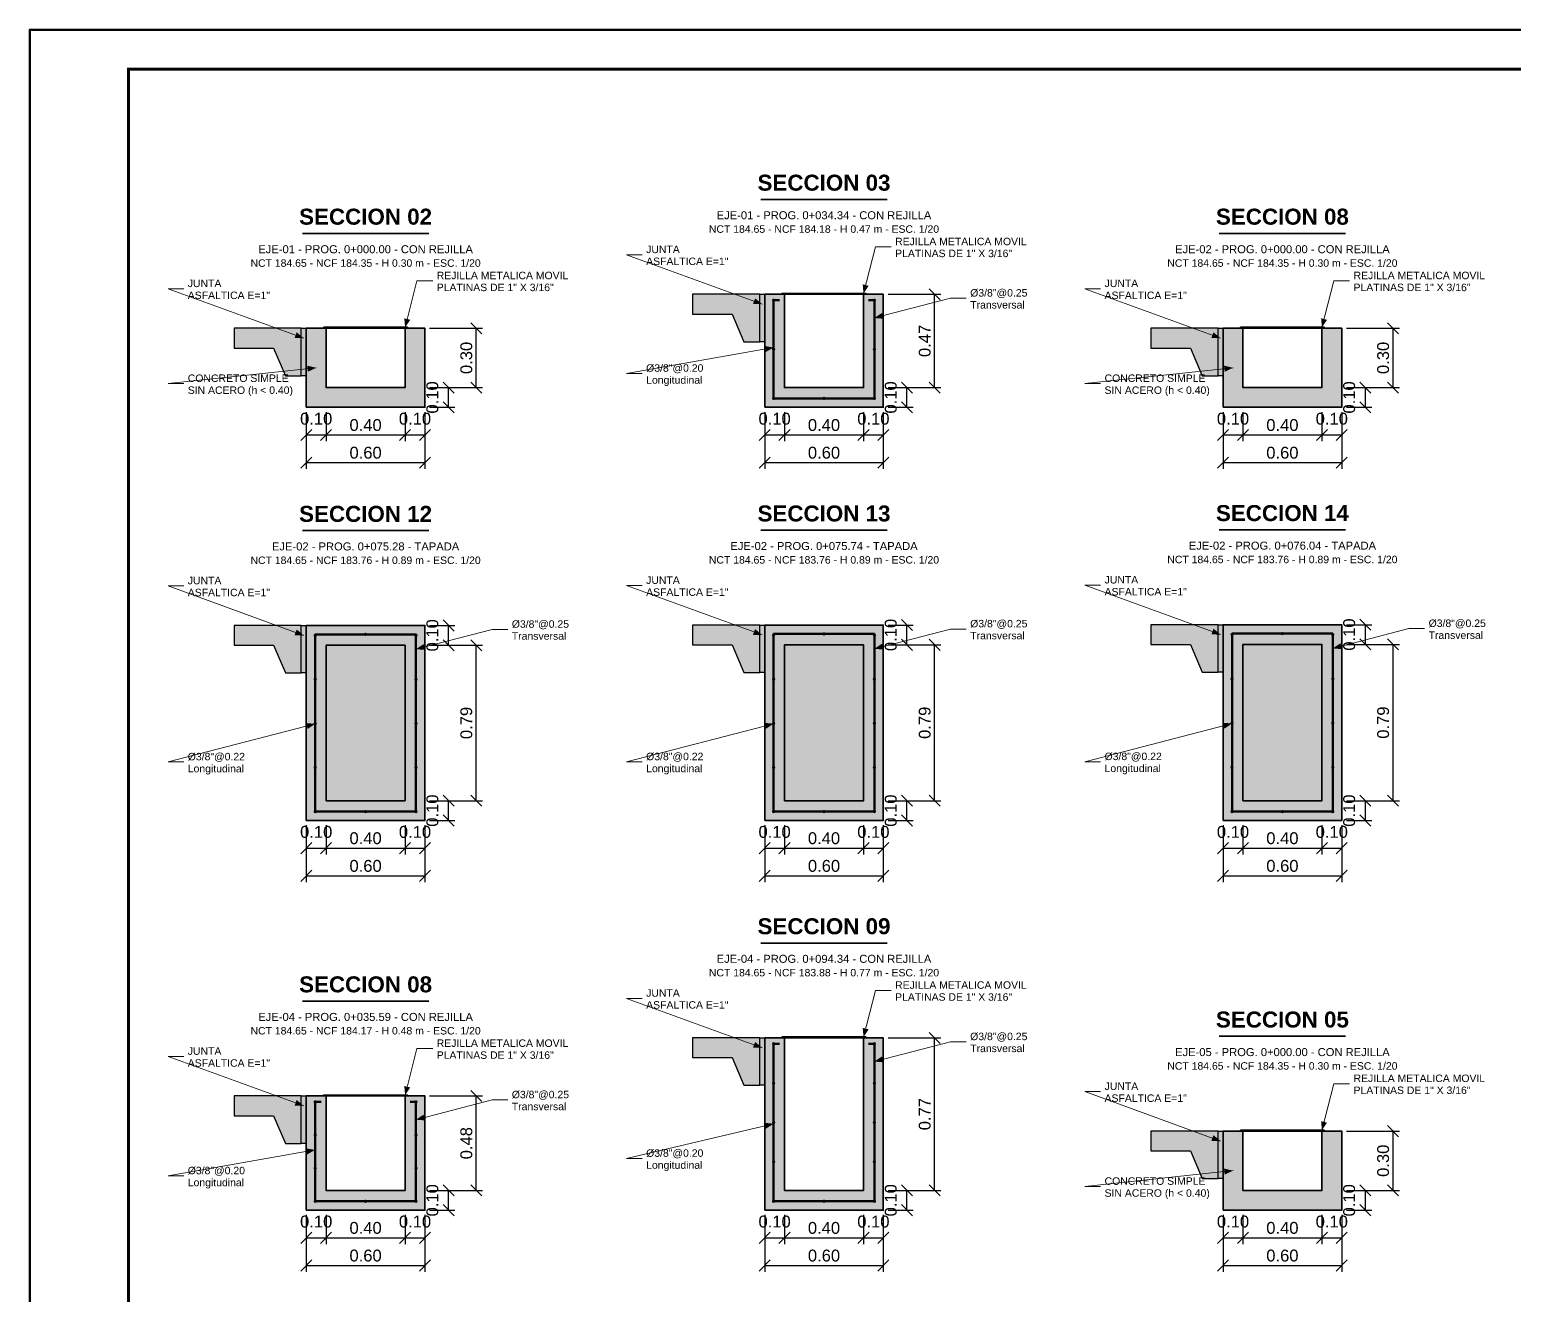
# Model space of a CAD drawing. Header units: metres. Extents: x 354768 to 355417, y 9249536 to 9250102.
# Drawn here: x 355336.16 to 355343.67, y 9249541.48 to 9249547.88 of the extents above; entities that cross this region are included whole.
import ezdxf
from ezdxf.enums import TextEntityAlignment as Align

# ---------------------------------------------------------------- set-up
doc = ezdxf.new("R2010")
doc.units = ezdxf.units.M
doc.header["$LTSCALE"] = 0.25
doc.layers.add('CONCRETO-ACHURADO', color=8, linetype='CONTINUOUS', true_color=0xe2e2e2)
for name, color, linetype, lineweight in [('COTAS', 94, 'CONTINUOUS', 18), ('LLAMADAS', 30, 'CONTINUOUS', 18), ('MARCO', 7, 'CONTINUOUS', 50), ('SEC-ABIERTA', 5, 'CONTINUOUS', 35), ('SEC-ACERO', 6, 'CONTINUOUS', 50), ('SEC-PISO', 8, 'CONTINUOUS', 25), ('SEC-REJILLA', 1, 'CONTINUOUS', 35), ('SEC-TAPADA', 3, 'CONTINUOUS', 35), ('TITULOS', 160, 'CONTINUOUS', 35)]:
    doc.layers.add(name, color=color, linetype=linetype, lineweight=lineweight)
for name, color, linetype in [('SEC-ACERO-LONG', 5, 'CONTINUOUS'), ('SEC-HUECO', 7, 'Continuous'), ('SEC-JUNTA', 8, 'CONTINUOUS'), ('TEXTOS', 7, 'CONTINUOUS')]:
    doc.layers.add(name, color=color, linetype=linetype)
doc.styles.get("Standard").update_dxf_attribs({"font": 'arial.ttf'})
doc.styles.add('TITULOS', font='arialbd.ttf')
doc.dimstyles.new('COT-20', dxfattribs={"dimscale": 0.02, "dimtxt": 3, "dimasz": 2.2, "dimexe": 1.6, "dimexo": 1.2, "dimgap": 1, "dimtad": 1, "dimzin": 0, "dimdsep": 46, "dimtxsty": 'Standard', "dimtsz": 1.4, "dimcen": 2.5, "dimclrd": 256, "dimclre": 256, "dimclrt": 7, "dimazin": 3, "dimtfac": 1, "dimtmove": 0, "dimatfit": 3})

msp = doc.modelspace()

# ---------------------------------------------------------------- hatches: boundary and pattern name
at = {"layer": 'CONCRETO-ACHURADO', "true_color": 0xe2e2e2}
h = msp.add_hatch(color=7, dxfattribs=at)
h.dxf.hatch_style = 1
h.paths.add_polyline_path([(355339.8496, 9249546.541), (355339.5096, 9249546.541), (355339.5096, 9249546.441), (355339.7096, 9249546.441), (355339.7696, 9249546.301), (355339.8496, 9249546.301)])
h = msp.add_hatch(color=7, dxfattribs=at)
h.dxf.hatch_style = 1
h.paths.add_polyline_path([(355339.875, 9249545.969), (355340.475, 9249545.969), (355340.475, 9249546.541), (355340.375, 9249546.541), (355340.375, 9249546.069), (355339.975, 9249546.069), (355339.975, 9249546.541), (355339.875, 9249546.541)])
h = msp.add_hatch(color=7, dxfattribs=at)
h.dxf.hatch_style = 1
h.paths.add_polyline_path([(355337.5296, 9249546.369), (355337.1896, 9249546.369), (355337.1896, 9249546.269), (355337.3896, 9249546.269), (355337.4496, 9249546.129), (355337.5296, 9249546.129)])
h = msp.add_hatch(color=7, dxfattribs=at)
h.dxf.hatch_style = 1
h.paths.add_polyline_path([(355337.555, 9249545.969), (355338.155, 9249545.969), (355338.155, 9249546.369), (355338.055, 9249546.369), (355338.055, 9249546.069), (355337.655, 9249546.069), (355337.655, 9249546.369), (355337.555, 9249546.369)])
h = msp.add_hatch(color=7, dxfattribs=at)
h.dxf.hatch_style = 1
h.paths.add_polyline_path([(355342.1696, 9249546.369), (355341.8296, 9249546.369), (355341.8296, 9249546.269), (355342.0296, 9249546.269), (355342.0896, 9249546.129), (355342.1696, 9249546.129)])
h = msp.add_hatch(color=7, dxfattribs=at)
h.dxf.hatch_style = 1
h.paths.add_polyline_path([(355342.195, 9249545.969), (355342.795, 9249545.969), (355342.795, 9249546.369), (355342.695, 9249546.369), (355342.695, 9249546.069), (355342.295, 9249546.069), (355342.295, 9249546.369), (355342.195, 9249546.369)])
h = msp.add_hatch(color=7, dxfattribs=at)
h.dxf.hatch_style = 1
h.paths.add_polyline_path([(355337.5296, 9249544.865), (355337.1896, 9249544.865), (355337.1896, 9249544.765), (355337.3896, 9249544.765), (355337.4496, 9249544.625), (355337.5296, 9249544.625)])
h = msp.add_hatch(color=7, dxfattribs=at)
h.dxf.hatch_style = 1
h.paths.add_polyline_path([(355337.555, 9249543.878), (355338.155, 9249543.878), (355338.155, 9249544.865), (355337.555, 9249544.865)])
h = msp.add_hatch(color=7, dxfattribs=at)
h.dxf.hatch_style = 1
h.paths.add_polyline_path([(355339.8496, 9249544.867), (355339.5096, 9249544.867), (355339.5096, 9249544.767), (355339.7096, 9249544.767), (355339.7696, 9249544.627), (355339.8496, 9249544.627)])
h = msp.add_hatch(color=7, dxfattribs=at)
h.dxf.hatch_style = 1
h.paths.add_polyline_path([(355339.875, 9249543.878), (355340.475, 9249543.878), (355340.475, 9249544.867), (355339.875, 9249544.867)])
h = msp.add_hatch(color=7, dxfattribs=at)
h.dxf.hatch_style = 1
h.paths.add_polyline_path([(355342.1696, 9249544.869), (355341.8296, 9249544.869), (355341.8296, 9249544.769), (355342.0296, 9249544.769), (355342.0896, 9249544.629), (355342.1696, 9249544.629)])
h = msp.add_hatch(color=7, dxfattribs=at)
h.dxf.hatch_style = 1
h.paths.add_polyline_path([(355342.195, 9249543.878), (355342.795, 9249543.878), (355342.795, 9249544.869), (355342.195, 9249544.869)])
h = msp.add_hatch(color=7, dxfattribs=at)
h.dxf.hatch_style = 1
h.paths.add_polyline_path([(355339.8496, 9249542.778), (355339.5096, 9249542.778), (355339.5096, 9249542.678), (355339.7096, 9249542.678), (355339.7696, 9249542.538), (355339.8496, 9249542.538)])
h = msp.add_hatch(color=7, dxfattribs=at)
h.dxf.hatch_style = 1
h.paths.add_polyline_path([(355339.875, 9249541.906), (355340.475, 9249541.906), (355340.475, 9249542.778), (355340.375, 9249542.778), (355340.375, 9249542.006), (355339.975, 9249542.006), (355339.975, 9249542.778), (355339.875, 9249542.778)])
h = msp.add_hatch(color=7, dxfattribs=at)
h.dxf.hatch_style = 1
h.paths.add_polyline_path([(355337.5296, 9249542.484), (355337.1896, 9249542.484), (355337.1896, 9249542.384), (355337.3896, 9249542.384), (355337.4496, 9249542.244), (355337.5296, 9249542.244)])
h = msp.add_hatch(color=7, dxfattribs=at)
h.dxf.hatch_style = 1
h.paths.add_polyline_path([(355337.555, 9249541.906), (355338.155, 9249541.906), (355338.155, 9249542.484), (355338.055, 9249542.484), (355338.055, 9249542.006), (355337.655, 9249542.006), (355337.655, 9249542.484), (355337.555, 9249542.484)])
h = msp.add_hatch(color=7, dxfattribs=at)
h.dxf.hatch_style = 1
h.paths.add_polyline_path([(355342.1696, 9249542.306), (355341.8296, 9249542.306), (355341.8296, 9249542.206), (355342.0296, 9249542.206), (355342.0896, 9249542.066), (355342.1696, 9249542.066)])
h = msp.add_hatch(color=7, dxfattribs=at)
h.dxf.hatch_style = 1
h.paths.add_polyline_path([(355342.195, 9249541.906), (355342.795, 9249541.906), (355342.795, 9249542.306), (355342.695, 9249542.306), (355342.695, 9249542.006), (355342.295, 9249542.006), (355342.295, 9249542.306), (355342.195, 9249542.306)])
at = {"layer": 'SEC-ACERO-LONG'}
h = msp.add_hatch(color=5, dxfattribs=at)
h.dxf.hatch_style = 1
edge = h.paths.add_edge_path()
edge.add_arc((355339.92, 9249546.511), 0.0085, 0, 360)
h = msp.add_hatch(color=5, dxfattribs=at)
h.dxf.hatch_style = 1
edge = h.paths.add_edge_path()
edge.add_arc((355340.43, 9249546.511), 0.0085, 0, 360)
h = msp.add_hatch(color=5, dxfattribs=at)
h.dxf.hatch_style = 1
edge = h.paths.add_edge_path()
edge.add_arc((355339.92, 9249546.2625), 0.0085, 0, 360)
h = msp.add_hatch(color=5, dxfattribs=at)
h.dxf.hatch_style = 1
edge = h.paths.add_edge_path()
edge.add_arc((355340.43, 9249546.2625), 0.0085, 0, 360)
h = msp.add_hatch(color=5, dxfattribs=at)
h.dxf.hatch_style = 1
edge = h.paths.add_edge_path()
edge.add_arc((355339.92, 9249546.014), 0.0085, 0, 360)
h = msp.add_hatch(color=5, dxfattribs=at)
h.dxf.hatch_style = 1
edge = h.paths.add_edge_path()
edge.add_arc((355340.175, 9249546.014), 0.0085, 0, 360)
h = msp.add_hatch(color=5, dxfattribs=at)
h.dxf.hatch_style = 1
edge = h.paths.add_edge_path()
edge.add_arc((355340.43, 9249546.014), 0.0085, 0, 360)
h = msp.add_hatch(color=5, dxfattribs=at)
h.dxf.hatch_style = 1
edge = h.paths.add_edge_path()
edge.add_arc((355337.6, 9249544.815), 0.0085, 0, 360)
h = msp.add_hatch(color=5, dxfattribs=at)
h.dxf.hatch_style = 1
edge = h.paths.add_edge_path()
edge.add_arc((355337.855, 9249544.82), 0.0085, 0, 360)
h = msp.add_hatch(color=5, dxfattribs=at)
h.dxf.hatch_style = 1
edge = h.paths.add_edge_path()
edge.add_arc((355338.11, 9249544.815), 0.0085, 0, 360)
h = msp.add_hatch(color=5, dxfattribs=at)
h.dxf.hatch_style = 1
edge = h.paths.add_edge_path()
edge.add_arc((355339.92, 9249544.817), 0.0085, 0, 360)
h = msp.add_hatch(color=5, dxfattribs=at)
h.dxf.hatch_style = 1
edge = h.paths.add_edge_path()
edge.add_arc((355340.175, 9249544.822), 0.0085, 0, 360)
h = msp.add_hatch(color=5, dxfattribs=at)
h.dxf.hatch_style = 1
edge = h.paths.add_edge_path()
edge.add_arc((355340.43, 9249544.817), 0.0085, 0, 360)
h = msp.add_hatch(color=5, dxfattribs=at)
h.dxf.hatch_style = 1
edge = h.paths.add_edge_path()
edge.add_arc((355342.24, 9249544.819), 0.0085, 0, 360)
h = msp.add_hatch(color=5, dxfattribs=at)
h.dxf.hatch_style = 1
edge = h.paths.add_edge_path()
edge.add_arc((355342.495, 9249544.824), 0.0085, 0, 360)
h = msp.add_hatch(color=5, dxfattribs=at)
h.dxf.hatch_style = 1
edge = h.paths.add_edge_path()
edge.add_arc((355342.75, 9249544.819), 0.0085, 0, 360)
h = msp.add_hatch(color=5, dxfattribs=at)
h.dxf.hatch_style = 1
edge = h.paths.add_edge_path()
edge.add_arc((355337.6, 9249544.592), 0.0085, 0, 360)
h = msp.add_hatch(color=5, dxfattribs=at)
h.dxf.hatch_style = 1
edge = h.paths.add_edge_path()
edge.add_arc((355338.11, 9249544.592), 0.0085, 0, 360)
h = msp.add_hatch(color=5, dxfattribs=at)
h.dxf.hatch_style = 1
edge = h.paths.add_edge_path()
edge.add_arc((355339.92, 9249544.5935), 0.0085, 0, 360)
h = msp.add_hatch(color=5, dxfattribs=at)
h.dxf.hatch_style = 1
edge = h.paths.add_edge_path()
edge.add_arc((355340.43, 9249544.5935), 0.0085, 0, 360)
h = msp.add_hatch(color=5, dxfattribs=at)
h.dxf.hatch_style = 1
edge = h.paths.add_edge_path()
edge.add_arc((355342.24, 9249544.595), 0.0085, 0, 360)
h = msp.add_hatch(color=5, dxfattribs=at)
h.dxf.hatch_style = 1
edge = h.paths.add_edge_path()
edge.add_arc((355342.75, 9249544.595), 0.0085, 0, 360)
h = msp.add_hatch(color=5, dxfattribs=at)
h.dxf.hatch_style = 1
edge = h.paths.add_edge_path()
edge.add_arc((355337.6, 9249544.369), 0.0085, 0, 360)
h = msp.add_hatch(color=5, dxfattribs=at)
h.dxf.hatch_style = 1
edge = h.paths.add_edge_path()
edge.add_arc((355338.11, 9249544.369), 0.0085, 0, 360)
h = msp.add_hatch(color=5, dxfattribs=at)
h.dxf.hatch_style = 1
edge = h.paths.add_edge_path()
edge.add_arc((355339.92, 9249544.37), 0.0085, 0, 360)
h = msp.add_hatch(color=5, dxfattribs=at)
h.dxf.hatch_style = 1
edge = h.paths.add_edge_path()
edge.add_arc((355340.43, 9249544.37), 0.0085, 0, 360)
h = msp.add_hatch(color=5, dxfattribs=at)
h.dxf.hatch_style = 1
edge = h.paths.add_edge_path()
edge.add_arc((355342.24, 9249544.371), 0.0085, 0, 360)
h = msp.add_hatch(color=5, dxfattribs=at)
h.dxf.hatch_style = 1
edge = h.paths.add_edge_path()
edge.add_arc((355342.75, 9249544.371), 0.0085, 0, 360)
h = msp.add_hatch(color=5, dxfattribs=at)
h.dxf.hatch_style = 1
edge = h.paths.add_edge_path()
edge.add_arc((355337.6, 9249544.146), 0.0085, 0, 360)
h = msp.add_hatch(color=5, dxfattribs=at)
h.dxf.hatch_style = 1
edge = h.paths.add_edge_path()
edge.add_arc((355338.11, 9249544.146), 0.0085, 0, 360)
h = msp.add_hatch(color=5, dxfattribs=at)
h.dxf.hatch_style = 1
edge = h.paths.add_edge_path()
edge.add_arc((355339.92, 9249544.1465), 0.0085, 0, 360)
h = msp.add_hatch(color=5, dxfattribs=at)
h.dxf.hatch_style = 1
edge = h.paths.add_edge_path()
edge.add_arc((355340.43, 9249544.1465), 0.0085, 0, 360)
h = msp.add_hatch(color=5, dxfattribs=at)
h.dxf.hatch_style = 1
edge = h.paths.add_edge_path()
edge.add_arc((355342.24, 9249544.147), 0.0085, 0, 360)
h = msp.add_hatch(color=5, dxfattribs=at)
h.dxf.hatch_style = 1
edge = h.paths.add_edge_path()
edge.add_arc((355342.75, 9249544.147), 0.0085, 0, 360)
h = msp.add_hatch(color=5, dxfattribs=at)
h.dxf.hatch_style = 1
edge = h.paths.add_edge_path()
edge.add_arc((355337.6, 9249543.923), 0.0085, 0, 360)
h = msp.add_hatch(color=5, dxfattribs=at)
h.dxf.hatch_style = 1
edge = h.paths.add_edge_path()
edge.add_arc((355337.855, 9249543.923), 0.0085, 0, 360)
h = msp.add_hatch(color=5, dxfattribs=at)
h.dxf.hatch_style = 1
edge = h.paths.add_edge_path()
edge.add_arc((355338.11, 9249543.923), 0.0085, 0, 360)
h = msp.add_hatch(color=5, dxfattribs=at)
h.dxf.hatch_style = 1
edge = h.paths.add_edge_path()
edge.add_arc((355339.92, 9249543.923), 0.0085, 0, 360)
h = msp.add_hatch(color=5, dxfattribs=at)
h.dxf.hatch_style = 1
edge = h.paths.add_edge_path()
edge.add_arc((355340.175, 9249543.923), 0.0085, 0, 360)
h = msp.add_hatch(color=5, dxfattribs=at)
h.dxf.hatch_style = 1
edge = h.paths.add_edge_path()
edge.add_arc((355340.43, 9249543.923), 0.0085, 0, 360)
h = msp.add_hatch(color=5, dxfattribs=at)
h.dxf.hatch_style = 1
edge = h.paths.add_edge_path()
edge.add_arc((355342.24, 9249543.923), 0.0085, 0, 360)
h = msp.add_hatch(color=5, dxfattribs=at)
h.dxf.hatch_style = 1
edge = h.paths.add_edge_path()
edge.add_arc((355342.495, 9249543.923), 0.0085, 0, 360)
h = msp.add_hatch(color=5, dxfattribs=at)
h.dxf.hatch_style = 1
edge = h.paths.add_edge_path()
edge.add_arc((355342.75, 9249543.923), 0.0085, 0, 360)
h = msp.add_hatch(color=5, dxfattribs=at)
h.dxf.hatch_style = 1
edge = h.paths.add_edge_path()
edge.add_arc((355339.92, 9249542.748), 0.0085, 0, 360)
h = msp.add_hatch(color=5, dxfattribs=at)
h.dxf.hatch_style = 1
edge = h.paths.add_edge_path()
edge.add_arc((355340.43, 9249542.748), 0.0085, 0, 360)
h = msp.add_hatch(color=5, dxfattribs=at)
h.dxf.hatch_style = 1
edge = h.paths.add_edge_path()
edge.add_arc((355339.92, 9249542.5488), 0.0085, 0, 360)
h = msp.add_hatch(color=5, dxfattribs=at)
h.dxf.hatch_style = 1
edge = h.paths.add_edge_path()
edge.add_arc((355340.43, 9249542.5488), 0.0085, 0, 360)
h = msp.add_hatch(color=5, dxfattribs=at)
h.dxf.hatch_style = 1
edge = h.paths.add_edge_path()
edge.add_arc((355337.6, 9249542.454), 0.0085, 0, 360)
h = msp.add_hatch(color=5, dxfattribs=at)
h.dxf.hatch_style = 1
edge = h.paths.add_edge_path()
edge.add_arc((355338.11, 9249542.454), 0.0085, 0, 360)
h = msp.add_hatch(color=5, dxfattribs=at)
h.dxf.hatch_style = 1
edge = h.paths.add_edge_path()
edge.add_arc((355339.92, 9249542.3495), 0.0085, 0, 360)
h = msp.add_hatch(color=5, dxfattribs=at)
h.dxf.hatch_style = 1
edge = h.paths.add_edge_path()
edge.add_arc((355340.43, 9249542.3495), 0.0085, 0, 360)
h = msp.add_hatch(color=5, dxfattribs=at)
h.dxf.hatch_style = 1
edge = h.paths.add_edge_path()
edge.add_arc((355337.6, 9249542.2863), 0.0085, 0, 360)
h = msp.add_hatch(color=5, dxfattribs=at)
h.dxf.hatch_style = 1
edge = h.paths.add_edge_path()
edge.add_arc((355338.11, 9249542.2863), 0.0085, 0, 360)
h = msp.add_hatch(color=5, dxfattribs=at)
h.dxf.hatch_style = 1
edge = h.paths.add_edge_path()
edge.add_arc((355339.92, 9249542.1502), 0.0085, 0, 360)
h = msp.add_hatch(color=5, dxfattribs=at)
h.dxf.hatch_style = 1
edge = h.paths.add_edge_path()
edge.add_arc((355340.43, 9249542.1502), 0.0085, 0, 360)
h = msp.add_hatch(color=5, dxfattribs=at)
h.dxf.hatch_style = 1
edge = h.paths.add_edge_path()
edge.add_arc((355337.6, 9249542.1187), 0.0085, 0, 360)
h = msp.add_hatch(color=5, dxfattribs=at)
h.dxf.hatch_style = 1
edge = h.paths.add_edge_path()
edge.add_arc((355338.11, 9249542.1187), 0.0085, 0, 360)
h = msp.add_hatch(color=5, dxfattribs=at)
h.dxf.hatch_style = 1
edge = h.paths.add_edge_path()
edge.add_arc((355337.6, 9249541.951), 0.0085, 0, 360)
h = msp.add_hatch(color=5, dxfattribs=at)
h.dxf.hatch_style = 1
edge = h.paths.add_edge_path()
edge.add_arc((355337.855, 9249541.951), 0.0085, 0, 360)
h = msp.add_hatch(color=5, dxfattribs=at)
h.dxf.hatch_style = 1
edge = h.paths.add_edge_path()
edge.add_arc((355338.11, 9249541.951), 0.0085, 0, 360)
h = msp.add_hatch(color=5, dxfattribs=at)
h.dxf.hatch_style = 1
edge = h.paths.add_edge_path()
edge.add_arc((355339.92, 9249541.951), 0.0085, 0, 360)
h = msp.add_hatch(color=5, dxfattribs=at)
h.dxf.hatch_style = 1
edge = h.paths.add_edge_path()
edge.add_arc((355340.175, 9249541.951), 0.0085, 0, 360)
h = msp.add_hatch(color=5, dxfattribs=at)
h.dxf.hatch_style = 1
edge = h.paths.add_edge_path()
edge.add_arc((355340.43, 9249541.951), 0.0085, 0, 360)
at = {"layer": 'SEC-HUECO', "true_color": 0xffffff}
h = msp.add_hatch(color=7, dxfattribs=at)
h.dxf.hatch_style = 1
h.paths.add_polyline_path([(355337.655, 9249543.978), (355338.055, 9249543.978), (355338.055, 9249544.765), (355337.655, 9249544.765)])
h = msp.add_hatch(color=7, dxfattribs=at)
h.dxf.hatch_style = 1
h.paths.add_polyline_path([(355339.975, 9249543.978), (355340.375, 9249543.978), (355340.375, 9249544.767), (355339.975, 9249544.767)])
h = msp.add_hatch(color=7, dxfattribs=at)
h.dxf.hatch_style = 1
h.paths.add_polyline_path([(355342.295, 9249543.978), (355342.695, 9249543.978), (355342.695, 9249544.769), (355342.295, 9249544.769)])
at = {"layer": 'SEC-JUNTA', "true_color": 0x464646}
h = msp.add_hatch(color=7, dxfattribs=at)
h.dxf.hatch_style = 1
h.paths.add_polyline_path([(355339.8496, 9249546.541), (355339.875, 9249546.541), (355339.875, 9249546.301), (355339.8496, 9249546.301)])
h = msp.add_hatch(color=7, dxfattribs=at)
h.dxf.hatch_style = 1
h.paths.add_polyline_path([(355337.5296, 9249546.369), (355337.555, 9249546.369), (355337.555, 9249546.129), (355337.5296, 9249546.129)])
h = msp.add_hatch(color=7, dxfattribs=at)
h.dxf.hatch_style = 1
h.paths.add_polyline_path([(355342.1696, 9249546.369), (355342.195, 9249546.369), (355342.195, 9249546.129), (355342.1696, 9249546.129)])
h = msp.add_hatch(color=7, dxfattribs=at)
h.dxf.hatch_style = 1
h.paths.add_polyline_path([(355337.5296, 9249544.865), (355337.555, 9249544.865), (355337.555, 9249544.625), (355337.5296, 9249544.625)])
h = msp.add_hatch(color=7, dxfattribs=at)
h.dxf.hatch_style = 1
h.paths.add_polyline_path([(355339.8496, 9249544.867), (355339.875, 9249544.867), (355339.875, 9249544.627), (355339.8496, 9249544.627)])
h = msp.add_hatch(color=7, dxfattribs=at)
h.dxf.hatch_style = 1
h.paths.add_polyline_path([(355342.1696, 9249544.869), (355342.195, 9249544.869), (355342.195, 9249544.629), (355342.1696, 9249544.629)])
h = msp.add_hatch(color=7, dxfattribs=at)
h.dxf.hatch_style = 1
h.paths.add_polyline_path([(355339.8496, 9249542.778), (355339.875, 9249542.778), (355339.875, 9249542.538), (355339.8496, 9249542.538)])
h = msp.add_hatch(color=7, dxfattribs=at)
h.dxf.hatch_style = 1
h.paths.add_polyline_path([(355337.5296, 9249542.484), (355337.555, 9249542.484), (355337.555, 9249542.244), (355337.5296, 9249542.244)])
h = msp.add_hatch(color=7, dxfattribs=at)
h.dxf.hatch_style = 1
h.paths.add_polyline_path([(355342.1696, 9249542.306), (355342.195, 9249542.306), (355342.195, 9249542.066), (355342.1696, 9249542.066)])

# ---------------------------------------------------------------- linework, layer by layer
at = {"layer": 'LLAMADAS'}
for p, q in [((355339.255, 9249546.741), (355339.175, 9249546.741)), ((355339.175, 9249546.741), (355339.8623, 9249546.491)), ((355340.435, 9249546.781), (355340.375, 9249546.545)), ((355340.515, 9249546.781), (355340.435, 9249546.781)), ((355338.115, 9249546.609), (355338.055, 9249546.373)), ((355338.195, 9249546.609), (355338.115, 9249546.609)), ((355342.755, 9249546.609), (355342.695, 9249546.373)), ((355342.835, 9249546.609), (355342.755, 9249546.609)), ((355336.935, 9249546.569), (355336.855, 9249546.569)), ((355336.855, 9249546.569), (355337.5423, 9249546.319)), ((355340.815, 9249546.521), (355340.43, 9249546.421)), ((355340.895, 9249546.521), (355340.815, 9249546.521)), ((355341.575, 9249546.569), (355341.495, 9249546.569)), ((355341.495, 9249546.569), (355342.1823, 9249546.319)), ((355339.175, 9249546.1406), (355339.92, 9249546.2714)), ((355336.855, 9249546.089), (355337.605, 9249546.169)), ((355339.255, 9249546.1406), (355339.175, 9249546.1406)), ((355341.495, 9249546.089), (355342.245, 9249546.169)), ((355336.935, 9249546.089), (355336.855, 9249546.089)), ((355341.575, 9249546.089), (355341.495, 9249546.089)), ((355336.935, 9249545.065), (355336.855, 9249545.065)), ((355336.855, 9249545.065), (355337.5423, 9249544.815)), ((355339.255, 9249545.067), (355339.175, 9249545.067)), ((355339.175, 9249545.067), (355339.8623, 9249544.817)), ((355341.575, 9249545.069), (355341.495, 9249545.069)), ((355341.495, 9249545.069), (355342.1823, 9249544.819)), ((355338.495, 9249544.845), (355338.11, 9249544.745)), ((355338.575, 9249544.845), (355338.495, 9249544.845)), ((355340.815, 9249544.847), (355340.43, 9249544.747)), ((355340.895, 9249544.847), (355340.815, 9249544.847)), ((355343.135, 9249544.849), (355342.75, 9249544.749)), ((355343.215, 9249544.849), (355343.135, 9249544.849)), ((355336.855, 9249544.1741), (355337.6, 9249544.3672)), ((355339.175, 9249544.1747), (355339.92, 9249544.368)), ((355341.495, 9249544.1753), (355342.24, 9249544.369)), ((355336.935, 9249544.1741), (355336.855, 9249544.1741)), ((355339.255, 9249544.1747), (355339.175, 9249544.1747)), ((355341.575, 9249544.1753), (355341.495, 9249544.1753)), ((355339.255, 9249542.978), (355339.175, 9249542.978)), ((355339.175, 9249542.978), (355339.8623, 9249542.728)), ((355340.435, 9249543.018), (355340.375, 9249542.782)), ((355340.515, 9249543.018), (355340.435, 9249543.018)), ((355340.815, 9249542.758), (355340.43, 9249542.658)), ((355340.895, 9249542.758), (355340.815, 9249542.758)), ((355336.935, 9249542.684), (355336.855, 9249542.684)), ((355336.855, 9249542.684), (355337.5423, 9249542.434)), ((355338.115, 9249542.724), (355338.055, 9249542.488)), ((355338.195, 9249542.724), (355338.115, 9249542.724)), ((355342.755, 9249542.546), (355342.695, 9249542.31)), ((355342.835, 9249542.546), (355342.755, 9249542.546)), ((355338.495, 9249542.464), (355338.11, 9249542.364)), ((355338.575, 9249542.464), (355338.495, 9249542.464)), ((355341.575, 9249542.506), (355341.495, 9249542.506)), ((355341.495, 9249542.506), (355342.1823, 9249542.256)), ((355339.175, 9249542.1676), (355339.92, 9249542.3434)), ((355336.855, 9249542.0794), (355337.6, 9249542.2111)), ((355339.255, 9249542.1676), (355339.175, 9249542.1676)), ((355336.935, 9249542.0794), (355336.855, 9249542.0794)), ((355341.495, 9249542.026), (355342.245, 9249542.106)), ((355341.575, 9249542.026), (355341.495, 9249542.026))]:
    msp.add_line(p, q, dxfattribs=at)
for points in [[(355340.375, 9249546.545), (355340.4008, 9249546.5838), (355340.3709, 9249546.5914)], [(355339.8623, 9249546.491), (355339.8262, 9249546.5205), (355339.8157, 9249546.4916)], [(355340.43, 9249546.421), (355340.4765, 9249546.4172), (355340.4687, 9249546.447)], [(355338.055, 9249546.373), (355338.0808, 9249546.4118), (355338.0509, 9249546.4194)], [(355342.695, 9249546.373), (355342.7208, 9249546.4118), (355342.6909, 9249546.4194)], [(355337.5423, 9249546.319), (355337.5062, 9249546.3485), (355337.4957, 9249546.3196)], [(355339.92, 9249546.2714), (355339.874, 9249546.279), (355339.8793, 9249546.2486)], [(355342.1823, 9249546.319), (355342.1462, 9249546.3485), (355342.1357, 9249546.3196)], [(355337.605, 9249546.169), (355337.5596, 9249546.1796), (355337.5629, 9249546.149)], [(355342.245, 9249546.169), (355342.1996, 9249546.1796), (355342.2029, 9249546.149)], [(355337.5423, 9249544.815), (355337.5062, 9249544.8445), (355337.4957, 9249544.8156)], [(355339.8623, 9249544.817), (355339.8262, 9249544.8465), (355339.8157, 9249544.8176)], [(355342.1823, 9249544.819), (355342.1462, 9249544.8485), (355342.1357, 9249544.8196)], [(355342.75, 9249544.749), (355342.7965, 9249544.7452), (355342.7887, 9249544.775)], [(355338.11, 9249544.745), (355338.1565, 9249544.7412), (355338.1487, 9249544.771)], [(355340.43, 9249544.747), (355340.4765, 9249544.7432), (355340.4687, 9249544.773)], [(355337.6, 9249544.3672), (355337.5535, 9249544.371), (355337.5613, 9249544.3412)], [(355339.92, 9249544.368), (355339.8735, 9249544.3719), (355339.8813, 9249544.3421)], [(355342.24, 9249544.369), (355342.1935, 9249544.3728), (355342.2013, 9249544.343)], [(355340.375, 9249542.782), (355340.4008, 9249542.8208), (355340.3709, 9249542.8284)], [(355339.8623, 9249542.728), (355339.8262, 9249542.7575), (355339.8157, 9249542.7286)], [(355340.43, 9249542.658), (355340.4765, 9249542.6542), (355340.4687, 9249542.684)], [(355338.055, 9249542.488), (355338.0808, 9249542.5268), (355338.0509, 9249542.5344)], [(355337.5423, 9249542.434), (355337.5062, 9249542.4635), (355337.4957, 9249542.4346)], [(355338.11, 9249542.364), (355338.1565, 9249542.3602), (355338.1487, 9249542.39)], [(355339.92, 9249542.3434), (355339.8736, 9249542.3483), (355339.8807, 9249542.3183)], [(355342.695, 9249542.31), (355342.7208, 9249542.3488), (355342.6909, 9249542.3564)], [(355342.1823, 9249542.256), (355342.1462, 9249542.2855), (355342.1357, 9249542.2566)], [(355337.6, 9249542.2111), (355337.554, 9249542.2186), (355337.5594, 9249542.1883)], [(355342.245, 9249542.106), (355342.1996, 9249542.1166), (355342.2029, 9249542.086)]]:
    msp.add_solid(points, dxfattribs=at)
at = {"layer": 'MARCO'}
msp.add_lwpolyline([(355336.155, 9249536), (355352.975, 9249536), (355352.975, 9249547.88), (355336.155, 9249547.88)], close=True, dxfattribs=at)
at = {"layer": 'MARCO', "const_width": 0.016}
msp.add_lwpolyline([(355336.655, 9249536.2), (355352.775, 9249536.2), (355352.775, 9249547.68), (355336.655, 9249547.68)], close=True, dxfattribs=at)
at = {"layer": 'SEC-ABIERTA'}
for points in [[(355339.875, 9249545.969), (355340.475, 9249545.969), (355340.475, 9249546.541), (355340.375, 9249546.541), (355340.375, 9249546.069), (355339.975, 9249546.069), (355339.975, 9249546.541), (355339.875, 9249546.541)], [(355337.555, 9249545.969), (355338.155, 9249545.969), (355338.155, 9249546.369), (355338.055, 9249546.369), (355338.055, 9249546.069), (355337.655, 9249546.069), (355337.655, 9249546.369), (355337.555, 9249546.369)], [(355342.195, 9249545.969), (355342.795, 9249545.969), (355342.795, 9249546.369), (355342.695, 9249546.369), (355342.695, 9249546.069), (355342.295, 9249546.069), (355342.295, 9249546.369), (355342.195, 9249546.369)], [(355339.875, 9249541.906), (355340.475, 9249541.906), (355340.475, 9249542.778), (355340.375, 9249542.778), (355340.375, 9249542.006), (355339.975, 9249542.006), (355339.975, 9249542.778), (355339.875, 9249542.778)], [(355337.555, 9249541.906), (355338.155, 9249541.906), (355338.155, 9249542.484), (355338.055, 9249542.484), (355338.055, 9249542.006), (355337.655, 9249542.006), (355337.655, 9249542.484), (355337.555, 9249542.484)], [(355342.195, 9249541.906), (355342.795, 9249541.906), (355342.795, 9249542.306), (355342.695, 9249542.306), (355342.695, 9249542.006), (355342.295, 9249542.006), (355342.295, 9249542.306), (355342.195, 9249542.306)]]:
    msp.add_lwpolyline(points, close=True, dxfattribs=at)
at = {"layer": 'SEC-ACERO'}
for points in [[(355339.95, 9249546.511), (355339.92, 9249546.511), (355339.92, 9249546.014), (355340.43, 9249546.014), (355340.43, 9249546.511), (355340.4, 9249546.511)], [(355339.95, 9249542.748), (355339.92, 9249542.748), (355339.92, 9249541.951), (355340.43, 9249541.951), (355340.43, 9249542.748), (355340.4, 9249542.748)], [(355337.63, 9249542.454), (355337.6, 9249542.454), (355337.6, 9249541.951), (355338.11, 9249541.951), (355338.11, 9249542.454), (355338.08, 9249542.454)]]:
    msp.add_lwpolyline(points, dxfattribs=at)
for points in [[(355337.6, 9249543.923), (355338.11, 9249543.923), (355338.11, 9249544.82), (355337.6, 9249544.82)], [(355339.92, 9249543.923), (355340.43, 9249543.923), (355340.43, 9249544.822), (355339.92, 9249544.822)], [(355342.24, 9249543.923), (355342.75, 9249543.923), (355342.75, 9249544.824), (355342.24, 9249544.824)]]:
    msp.add_lwpolyline(points, close=True, dxfattribs=at)
at = {"layer": 'SEC-PISO'}
for points in [[(355339.8496, 9249546.541), (355339.5096, 9249546.541), (355339.5096, 9249546.441), (355339.7096, 9249546.441), (355339.7696, 9249546.301), (355339.8496, 9249546.301)], [(355339.8496, 9249546.541), (355339.875, 9249546.541), (355339.875, 9249546.301), (355339.8496, 9249546.301)], [(355337.5296, 9249546.369), (355337.1896, 9249546.369), (355337.1896, 9249546.269), (355337.3896, 9249546.269), (355337.4496, 9249546.129), (355337.5296, 9249546.129)], [(355337.5296, 9249546.369), (355337.555, 9249546.369), (355337.555, 9249546.129), (355337.5296, 9249546.129)], [(355342.1696, 9249546.369), (355341.8296, 9249546.369), (355341.8296, 9249546.269), (355342.0296, 9249546.269), (355342.0896, 9249546.129), (355342.1696, 9249546.129)], [(355342.1696, 9249546.369), (355342.195, 9249546.369), (355342.195, 9249546.129), (355342.1696, 9249546.129)], [(355337.5296, 9249544.865), (355337.1896, 9249544.865), (355337.1896, 9249544.765), (355337.3896, 9249544.765), (355337.4496, 9249544.625), (355337.5296, 9249544.625)], [(355337.5296, 9249544.865), (355337.555, 9249544.865), (355337.555, 9249544.625), (355337.5296, 9249544.625)], [(355339.8496, 9249544.867), (355339.5096, 9249544.867), (355339.5096, 9249544.767), (355339.7096, 9249544.767), (355339.7696, 9249544.627), (355339.8496, 9249544.627)], [(355339.8496, 9249544.867), (355339.875, 9249544.867), (355339.875, 9249544.627), (355339.8496, 9249544.627)], [(355342.1696, 9249544.869), (355341.8296, 9249544.869), (355341.8296, 9249544.769), (355342.0296, 9249544.769), (355342.0896, 9249544.629), (355342.1696, 9249544.629)], [(355342.1696, 9249544.869), (355342.195, 9249544.869), (355342.195, 9249544.629), (355342.1696, 9249544.629)], [(355339.8496, 9249542.778), (355339.5096, 9249542.778), (355339.5096, 9249542.678), (355339.7096, 9249542.678), (355339.7696, 9249542.538), (355339.8496, 9249542.538)], [(355339.8496, 9249542.778), (355339.875, 9249542.778), (355339.875, 9249542.538), (355339.8496, 9249542.538)], [(355337.5296, 9249542.484), (355337.1896, 9249542.484), (355337.1896, 9249542.384), (355337.3896, 9249542.384), (355337.4496, 9249542.244), (355337.5296, 9249542.244)], [(355337.5296, 9249542.484), (355337.555, 9249542.484), (355337.555, 9249542.244), (355337.5296, 9249542.244)], [(355342.1696, 9249542.306), (355341.8296, 9249542.306), (355341.8296, 9249542.206), (355342.0296, 9249542.206), (355342.0896, 9249542.066), (355342.1696, 9249542.066)], [(355342.1696, 9249542.306), (355342.195, 9249542.306), (355342.195, 9249542.066), (355342.1696, 9249542.066)]]:
    msp.add_lwpolyline(points, close=True, dxfattribs=at)
at = {"layer": 'SEC-REJILLA'}
for points in [[(355339.963, 9249546.541), (355340.387, 9249546.541), (355340.387, 9249546.5458), (355339.963, 9249546.5458)], [(355337.643, 9249546.369), (355338.067, 9249546.369), (355338.067, 9249546.3738), (355337.643, 9249546.3738)], [(355342.283, 9249546.369), (355342.707, 9249546.369), (355342.707, 9249546.3738), (355342.283, 9249546.3738)], [(355339.963, 9249542.778), (355340.387, 9249542.778), (355340.387, 9249542.7828), (355339.963, 9249542.7828)], [(355337.643, 9249542.484), (355338.067, 9249542.484), (355338.067, 9249542.4888), (355337.643, 9249542.4888)], [(355342.283, 9249542.306), (355342.707, 9249542.306), (355342.707, 9249542.3108), (355342.283, 9249542.3108)]]:
    msp.add_lwpolyline(points, close=True, dxfattribs=at)
for points in [[(355339.975, 9249546.5156), (355339.975, 9249546.541), (355340.0004, 9249546.541)], [(355340.375, 9249546.5156), (355340.375, 9249546.541), (355340.3496, 9249546.541)], [(355337.655, 9249546.3436), (355337.655, 9249546.369), (355337.6804, 9249546.369)], [(355338.055, 9249546.3436), (355338.055, 9249546.369), (355338.0296, 9249546.369)], [(355342.295, 9249546.3436), (355342.295, 9249546.369), (355342.3204, 9249546.369)], [(355342.695, 9249546.3436), (355342.695, 9249546.369), (355342.6696, 9249546.369)], [(355339.975, 9249542.7526), (355339.975, 9249542.778), (355340.0004, 9249542.778)], [(355340.375, 9249542.7526), (355340.375, 9249542.778), (355340.3496, 9249542.778)], [(355337.655, 9249542.4586), (355337.655, 9249542.484), (355337.6804, 9249542.484)], [(355338.055, 9249542.4586), (355338.055, 9249542.484), (355338.0296, 9249542.484)], [(355342.295, 9249542.2806), (355342.295, 9249542.306), (355342.3204, 9249542.306)], [(355342.695, 9249542.2806), (355342.695, 9249542.306), (355342.6696, 9249542.306)]]:
    msp.add_lwpolyline(points, dxfattribs=at)
at = {"layer": 'SEC-TAPADA'}
for points in [[(355337.555, 9249543.878), (355338.155, 9249543.878), (355338.155, 9249544.865), (355337.555, 9249544.865)], [(355339.875, 9249543.878), (355340.475, 9249543.878), (355340.475, 9249544.867), (355339.875, 9249544.867)], [(355342.195, 9249543.878), (355342.795, 9249543.878), (355342.795, 9249544.869), (355342.195, 9249544.869)], [(355337.655, 9249543.978), (355338.055, 9249543.978), (355338.055, 9249544.765), (355337.655, 9249544.765)], [(355339.975, 9249543.978), (355340.375, 9249543.978), (355340.375, 9249544.767), (355339.975, 9249544.767)], [(355342.295, 9249543.978), (355342.695, 9249543.978), (355342.695, 9249544.769), (355342.295, 9249544.769)]]:
    msp.add_lwpolyline(points, close=True, dxfattribs=at)
at = {"layer": 'TITULOS'}
for p, q in [((355339.855, 9249547.021), (355340.495, 9249547.021)), ((355337.535, 9249546.849), (355338.175, 9249546.849)), ((355342.175, 9249546.849), (355342.815, 9249546.849)), ((355337.535, 9249545.345), (355338.175, 9249545.345)), ((355339.855, 9249545.347), (355340.495, 9249545.347)), ((355342.175, 9249545.349), (355342.815, 9249545.349)), ((355339.855, 9249543.258), (355340.495, 9249543.258)), ((355337.535, 9249542.964), (355338.175, 9249542.964)), ((355342.175, 9249542.786), (355342.815, 9249542.786))]:
    msp.add_line(p, q, dxfattribs=at)

# ---------------------------------------------------------------- texts
at = {"layer": 'TEXTOS'}
for s, height, p in [('EJE-01 - PROG. 0+034.34 - CON REJILLA', 0.0405, (355340.175, 9249546.941)), ('NCT 184.65 - NCF 184.18 - H 0.47 m - ESC. 1/20', 0.0378, (355340.175, 9249546.871)), ('EJE-01 - PROG. 0+000.00 - CON REJILLA', 0.0405, (355337.855, 9249546.769)), ('EJE-02 - PROG. 0+000.00 - CON REJILLA', 0.0405, (355342.495, 9249546.769)), ('NCT 184.65 - NCF 184.35 - H 0.30 m - ESC. 1/20', 0.0378, (355337.855, 9249546.699)), ('NCT 184.65 - NCF 184.35 - H 0.30 m - ESC. 1/20', 0.0378, (355342.495, 9249546.699)), ('EJE-02 - PROG. 0+075.28 - TAPADA', 0.0405, (355337.855, 9249545.265)), ('EJE-02 - PROG. 0+075.74 - TAPADA', 0.0405, (355340.175, 9249545.267)), ('EJE-02 - PROG. 0+076.04 - TAPADA', 0.0405, (355342.495, 9249545.269)), ('NCT 184.65 - NCF 183.76 - H 0.89 m - ESC. 1/20', 0.0378, (355337.855, 9249545.195)), ('NCT 184.65 - NCF 183.76 - H 0.89 m - ESC. 1/20', 0.0378, (355340.175, 9249545.197)), ('NCT 184.65 - NCF 183.76 - H 0.89 m - ESC. 1/20', 0.0378, (355342.495, 9249545.199)), ('EJE-04 - PROG. 0+094.34 - CON REJILLA', 0.0405, (355340.175, 9249543.178)), ('NCT 184.65 - NCF 183.88 - H 0.77 m - ESC. 1/20', 0.0378, (355340.175, 9249543.108)), ('EJE-04 - PROG. 0+035.59 - CON REJILLA', 0.0405, (355337.855, 9249542.884)), ('NCT 184.65 - NCF 184.17 - H 0.48 m - ESC. 1/20', 0.0378, (355337.855, 9249542.814)), ('EJE-05 - PROG. 0+000.00 - CON REJILLA', 0.0405, (355342.495, 9249542.706)), ('NCT 184.65 - NCF 184.35 - H 0.30 m - ESC. 1/20', 0.0378, (355342.495, 9249542.636))]:
    msp.add_text(s, height=height, dxfattribs=at).set_placement(p, align=Align.MIDDLE_CENTER)
for s, p in [('REJILLA METALICA MOVIL', (355340.535, 9249546.7894)), ('JUNTA', (355339.275, 9249546.7494)), ('PLATINAS DE 1" X 3/16"', (355340.535, 9249546.7289)), ('REJILLA METALICA MOVIL', (355338.215, 9249546.6174)), ('ASFALTICA E=1"', (355339.275, 9249546.6889)), ('REJILLA METALICA MOVIL', (355342.855, 9249546.6174)), ('JUNTA', (355336.955, 9249546.5774)), ('PLATINAS DE 1" X 3/16"', (355338.215, 9249546.5569)), ('JUNTA', (355341.595, 9249546.5774)), ('PLATINAS DE 1" X 3/16"', (355342.855, 9249546.5569)), ('ASFALTICA E=1"', (355336.955, 9249546.5169)), ('Transversal', (355340.915, 9249546.4689)), ('%%c3/8"@0.25', (355340.915, 9249546.5294)), ('ASFALTICA E=1"', (355341.595, 9249546.5169)), ('CONCRETO SIMPLE', (355336.955, 9249546.0974)), ('%%c3/8"@0.20', (355339.275, 9249546.149)), ('Longitudinal', (355339.275, 9249546.0885)), ('CONCRETO SIMPLE', (355341.595, 9249546.0974)), ('SIN ACERO (h < 0.40)', (355336.955, 9249546.0369)), ('SIN ACERO (h < 0.40)', (355341.595, 9249546.0369)), ('JUNTA', (355336.955, 9249545.0734)), ('JUNTA', (355339.275, 9249545.0754)), ('JUNTA', (355341.595, 9249545.0774)), ('ASFALTICA E=1"', (355336.955, 9249545.0129)), ('ASFALTICA E=1"', (355339.275, 9249545.0149)), ('ASFALTICA E=1"', (355341.595, 9249545.0169)), ('%%c3/8"@0.25', (355338.595, 9249544.8534)), ('%%c3/8"@0.25', (355340.915, 9249544.8554)), ('%%c3/8"@0.25', (355343.235, 9249544.8574)), ('Transversal', (355338.595, 9249544.7929)), ('Transversal', (355340.915, 9249544.7949)), ('Transversal', (355343.235, 9249544.7969)), ('%%c3/8"@0.22', (355336.955, 9249544.1825)), ('%%c3/8"@0.22', (355339.275, 9249544.1831)), ('%%c3/8"@0.22', (355341.595, 9249544.1837)), ('Longitudinal', (355336.955, 9249544.122)), ('Longitudinal', (355339.275, 9249544.1226)), ('Longitudinal', (355341.595, 9249544.1232)), ('REJILLA METALICA MOVIL', (355340.535, 9249543.0264)), ('JUNTA', (355339.275, 9249542.9864)), ('PLATINAS DE 1" X 3/16"', (355340.535, 9249542.9659)), ('ASFALTICA E=1"', (355339.275, 9249542.9259)), ('REJILLA METALICA MOVIL', (355338.215, 9249542.7324)), ('%%c3/8"@0.25', (355340.915, 9249542.7664)), ('JUNTA', (355336.955, 9249542.6924)), ('PLATINAS DE 1" X 3/16"', (355338.215, 9249542.6719)), ('Transversal', (355340.915, 9249542.7059)), ('ASFALTICA E=1"', (355336.955, 9249542.6319)), ('JUNTA', (355341.595, 9249542.5144)), ('REJILLA METALICA MOVIL', (355342.855, 9249542.5544)), ('PLATINAS DE 1" X 3/16"', (355342.855, 9249542.4939)), ('Transversal', (355338.595, 9249542.4119)), ('%%c3/8"@0.25', (355338.595, 9249542.4724)), ('ASFALTICA E=1"', (355341.595, 9249542.4539)), ('%%c3/8"@0.20', (355339.275, 9249542.176)), ('Longitudinal', (355339.275, 9249542.1155)), ('%%c3/8"@0.20', (355336.955, 9249542.0878)), ('CONCRETO SIMPLE', (355341.595, 9249542.0344)), ('Longitudinal', (355336.955, 9249542.0273)), ('SIN ACERO (h < 0.40)', (355341.595, 9249541.9739))]:
    msp.add_text(s, height=0.0378, dxfattribs=at).set_placement(p)
at = {"layer": 'TITULOS', "style": 'TITULOS'}
for s, p in [('SECCION 03', (355340.175, 9249547.041)), ('SECCION 02', (355337.855, 9249546.869)), ('SECCION 08', (355342.495, 9249546.869)), ('SECCION 12', (355337.855, 9249545.365)), ('SECCION 13', (355340.175, 9249545.367)), ('SECCION 14', (355342.495, 9249545.369)), ('SECCION 09', (355340.175, 9249543.278)), ('SECCION 08', (355337.855, 9249542.984)), ('SECCION 05', (355342.495, 9249542.806))]:
    msp.add_text(s, height=0.081, dxfattribs=at).set_placement(p, align=Align.BOTTOM_CENTER)

# ---------------------------------------------------------------- dimensions: what is measured, and where the dimension line sits
at = {"layer": 'COTAS'}
for base, p1, p2 in [((355340.735, 9249546.069), (355340.475, 9249546.069), (355340.475, 9249546.541)), ((355338.415, 9249546.069), (355338.155, 9249546.069), (355338.155, 9249546.369)), ((355343.055, 9249546.069), (355342.795, 9249546.069), (355342.795, 9249546.369)), ((355338.275, 9249545.969), (355338.155, 9249545.969), (355338.155, 9249546.069)), ((355340.595, 9249545.969), (355340.475, 9249545.969), (355340.475, 9249546.069)), ((355342.915, 9249545.969), (355342.795, 9249545.969), (355342.795, 9249546.069)), ((355338.275, 9249544.765), (355338.155, 9249544.765), (355338.155, 9249544.865)), ((355340.595, 9249544.767), (355340.475, 9249544.767), (355340.475, 9249544.867)), ((355342.915, 9249544.769), (355342.795, 9249544.769), (355342.795, 9249544.869)), ((355338.415, 9249543.978), (355338.155, 9249543.978), (355338.155, 9249544.765)), ((355340.735, 9249543.978), (355340.475, 9249543.978), (355340.475, 9249544.767)), ((355343.055, 9249543.978), (355342.795, 9249543.978), (355342.795, 9249544.769)), ((355338.275, 9249543.878), (355338.155, 9249543.878), (355338.155, 9249543.978)), ((355340.595, 9249543.878), (355340.475, 9249543.878), (355340.475, 9249543.978)), ((355342.915, 9249543.878), (355342.795, 9249543.878), (355342.795, 9249543.978)), ((355340.735, 9249542.006), (355340.475, 9249542.006), (355340.475, 9249542.778)), ((355338.415, 9249542.006), (355338.155, 9249542.006), (355338.155, 9249542.484)), ((355343.055, 9249542.006), (355342.795, 9249542.006), (355342.795, 9249542.306)), ((355338.275, 9249541.906), (355338.155, 9249541.906), (355338.155, 9249542.006)), ((355340.595, 9249541.906), (355340.475, 9249541.906), (355340.475, 9249542.006)), ((355342.915, 9249541.906), (355342.795, 9249541.906), (355342.795, 9249542.006))]:
    msp.add_linear_dim(base=base, p1=p1, p2=p2, angle=90, dimstyle='COT-20', dxfattribs=at).render()
for base, p1, p2 in [((355337.555, 9249545.829), (355337.555, 9249545.969), (355337.655, 9249545.969)), ((355337.555, 9249545.689), (355337.555, 9249545.969), (355338.155, 9249545.969)), ((355337.655, 9249545.829), (355337.655, 9249545.969), (355338.055, 9249545.969)), ((355338.055, 9249545.829), (355338.055, 9249545.969), (355338.155, 9249545.969)), ((355339.875, 9249545.829), (355339.875, 9249545.969), (355339.975, 9249545.969)), ((355339.875, 9249545.689), (355339.875, 9249545.969), (355340.475, 9249545.969)), ((355339.975, 9249545.829), (355339.975, 9249545.969), (355340.375, 9249545.969)), ((355340.375, 9249545.829), (355340.375, 9249545.969), (355340.475, 9249545.969)), ((355342.195, 9249545.829), (355342.195, 9249545.969), (355342.295, 9249545.969)), ((355342.195, 9249545.689), (355342.195, 9249545.969), (355342.795, 9249545.969)), ((355342.295, 9249545.829), (355342.295, 9249545.969), (355342.695, 9249545.969)), ((355342.695, 9249545.829), (355342.695, 9249545.969), (355342.795, 9249545.969)), ((355337.555, 9249543.738), (355337.555, 9249543.878), (355337.655, 9249543.878)), ((355337.555, 9249543.598), (355337.555, 9249543.878), (355338.155, 9249543.878)), ((355337.655, 9249543.738), (355337.655, 9249543.878), (355338.055, 9249543.878)), ((355338.055, 9249543.738), (355338.055, 9249543.878), (355338.155, 9249543.878)), ((355339.875, 9249543.738), (355339.875, 9249543.878), (355339.975, 9249543.878)), ((355339.875, 9249543.598), (355339.875, 9249543.878), (355340.475, 9249543.878)), ((355339.975, 9249543.738), (355339.975, 9249543.878), (355340.375, 9249543.878)), ((355340.375, 9249543.738), (355340.375, 9249543.878), (355340.475, 9249543.878)), ((355342.195, 9249543.738), (355342.195, 9249543.878), (355342.295, 9249543.878)), ((355342.195, 9249543.598), (355342.195, 9249543.878), (355342.795, 9249543.878)), ((355342.295, 9249543.738), (355342.295, 9249543.878), (355342.695, 9249543.878)), ((355342.695, 9249543.738), (355342.695, 9249543.878), (355342.795, 9249543.878)), ((355337.555, 9249541.766), (355337.555, 9249541.906), (355337.655, 9249541.906)), ((355337.555, 9249541.626), (355337.555, 9249541.906), (355338.155, 9249541.906)), ((355337.655, 9249541.766), (355337.655, 9249541.906), (355338.055, 9249541.906)), ((355338.055, 9249541.766), (355338.055, 9249541.906), (355338.155, 9249541.906)), ((355339.875, 9249541.766), (355339.875, 9249541.906), (355339.975, 9249541.906)), ((355339.875, 9249541.626), (355339.875, 9249541.906), (355340.475, 9249541.906)), ((355339.975, 9249541.766), (355339.975, 9249541.906), (355340.375, 9249541.906)), ((355340.375, 9249541.766), (355340.375, 9249541.906), (355340.475, 9249541.906)), ((355342.195, 9249541.766), (355342.195, 9249541.906), (355342.295, 9249541.906)), ((355342.195, 9249541.626), (355342.195, 9249541.906), (355342.795, 9249541.906)), ((355342.295, 9249541.766), (355342.295, 9249541.906), (355342.695, 9249541.906)), ((355342.695, 9249541.766), (355342.695, 9249541.906), (355342.795, 9249541.906))]:
    msp.add_linear_dim(base=base, p1=p1, p2=p2, dimstyle='COT-20', dxfattribs=at).render()

doc.saveas('drawing.dxf')
